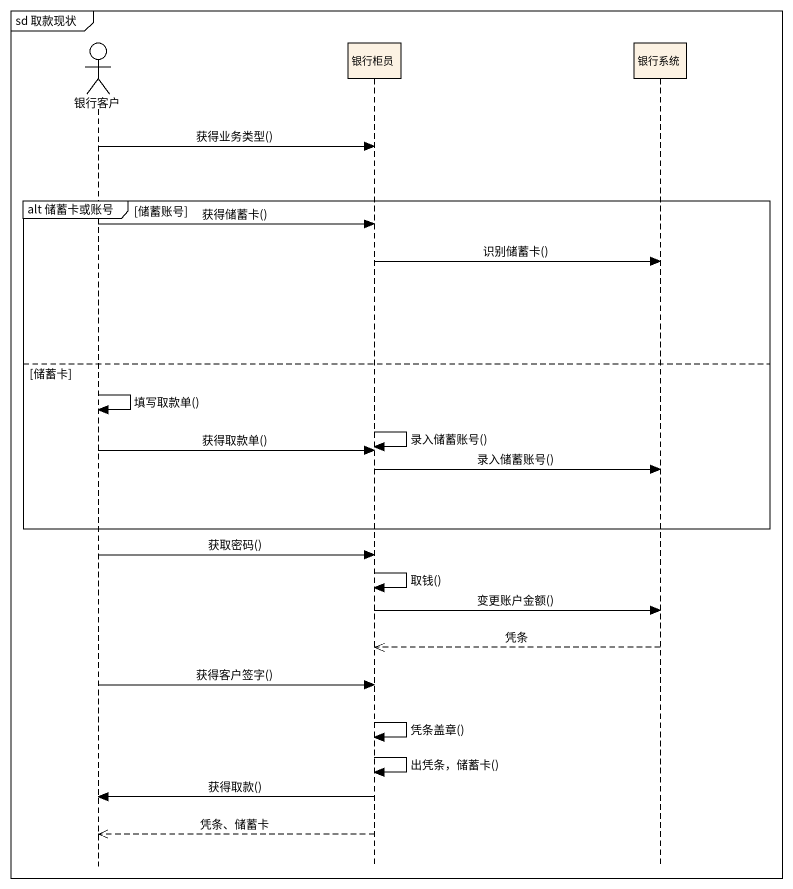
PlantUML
@startuml
mainframe sd 取款现状
hide footbox
actor 银行客户
participant 银行柜员
participant 银行系统

银行客户 -> 银行柜员 : 获得业务类型()
group alt 储蓄卡或账号 [储蓄账号]
  银行客户 -> 银行柜员 : 获得储蓄卡()
  银行柜员 -> 银行系统 : 识别储蓄卡()
else 储蓄卡
  银行客户 -> 银行客户 : 填写取款单()
  银行柜员 -> 银行柜员 : 录入储蓄账号()
  银行客户 -> 银行柜员 : 获得取款单()
  银行柜员 -> 银行系统 : 录入储蓄账号()
end
银行客户 -> 银行柜员 : 获取密码()
银行柜员 -> 银行柜员 : 取钱()
银行柜员 -> 银行系统 : 变更账户金额()
银行系统 -->> 银行柜员 : 凭条
银行客户 -> 银行柜员 : 获得客户签字()
银行柜员 -> 银行柜员 : 凭条盖章()
银行柜员 -> 银行柜员 : 出凭条，储蓄卡()
银行柜员 -> 银行客户 : 获得取款()
银行柜员 -->> 银行客户 : 凭条、储蓄卡
@enduml
